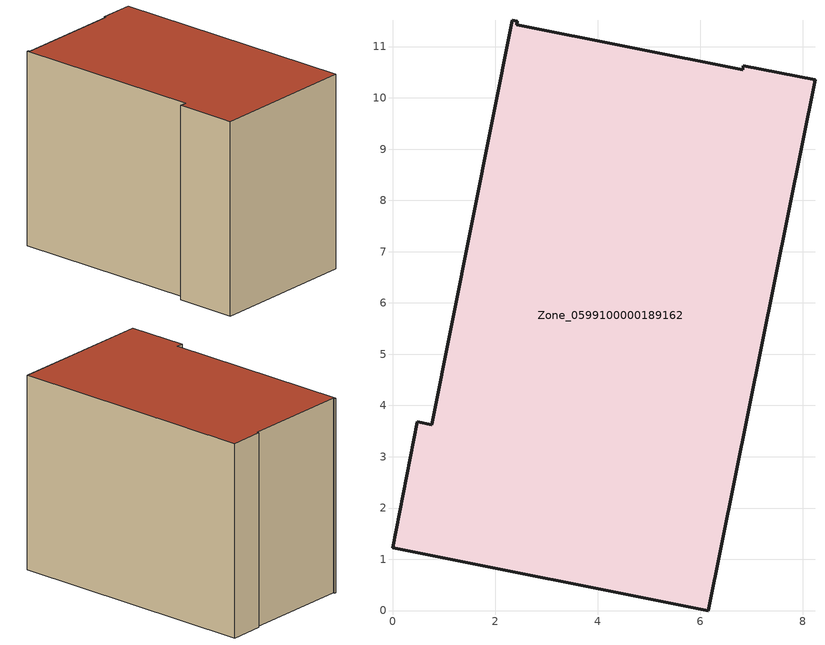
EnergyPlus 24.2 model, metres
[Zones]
Zone_0599100000189162
 floor ground (C_G): 2.34,11.51 2.43,11.49 2.42,11.43 6.83,10.54 6.84,10.62 8.24,10.35 6.16,0 0,1.22 0.48,3.68 0.76,3.62 z0
 wall outside (C_F): 0,1.22 6.16,0 8.24,10.35 6.84,10.62 6.83,10.54 2.42,11.43 2.43,11.49 2.34,11.51 0.76,3.62 0.48,3.68 0,1.22 z0:8.12
 roof outside (C_R): 2.34,11.51 0.76,3.62 0.48,3.68 0,1.22 6.16,0 8.24,10.35 6.84,10.62 6.83,10.54 2.42,11.43 2.43,11.49 z8.12
[BUILDING]
Pand.0599100000189162: North Axis=0; Terrain=City; Loads Convergence Tolerance Value=0.04; Temperature Convergence Tolerance Value=0.4; Solar Distribution=FullExterior; Maximum Number of Warmup Days=25; Minimum Number of Warmup Days=1
[Site:Location]
Rotterdam.The.Hague.AP_ZH_NLD Design_Conditions: Latitude=51.96; Longitude=4.45; Time Zone=1; Elevation=-4.5
[SITE:GROUNDTEMPERATURE:BUILDINGSURFACE]
18, 18, 18, 18, 18, 18, 18, 18, 18, 18, 18, 18
[MATERIAL] Thermal Absorptance=0.9; Solar Absorptance=0.7; Visible Absorptance=0.7
Name | Roughness | Thickness | Conductivity | Density | Specific Heat
G.TI.1975-1991 | MediumSmooth | 0.15 | 0.288461 | 540 | 1210
F.TI.1975-1991 | Rough | 0.3 | 0.230769 | 1920 | 840
R.TI.1975-1991 | MediumRough | 0.2 | 0.153846 | 1500 | 1000
[CONSTRUCTION]
C_G: G.TI.1975-1991
C_F: F.TI.1975-1991
C_R: R.TI.1975-1991
[ZONE]
Zone_0599100000189162: Type=1; Multiplier=1; Ceiling Height=Autocalculate; Volume=Autocalculate; Floor Area=autocalculate; Part of Total Floor Area=Yes
[ZONEINFILTRATION:DESIGNFLOWRATE]
Infil_Zone_0599100000189162: Zone or ZoneList or Space or SpaceList=Zone_0599100000189162; Schedule=AlwaysOn; Design Flow Rate Calculation Method=Flow/Area; Flow Rate per Floor Area=0.003; Constant Term Coefficient=1; Temperature Term Coefficient=0; Velocity Term Coefficient=0; Velocity Squared Term Coefficient=0
[HVACTEMPLATE:ZONE:IDEALLOADSAIRSYSTEM]
Zone_0599100000189162: Maximum Heating Supply Air Temperature=50; Minimum Cooling Supply Air Temperature=13; Maximum Heating Supply Air Humidity Ratio=0.0156; Minimum Cooling Supply Air Humidity Ratio=0.0077; Heating Limit=NoLimit; Cooling Limit=NoLimit; Dehumidification Control Type=ConstantSensibleHeatRatio; Cooling Sensible Heat Ratio=0.7; Dehumidification Setpoint=60; Humidification Control Type=None; Humidification Setpoint=30; Outdoor Air Method=None; Outdoor Air Flow Rate per Person=0.00944; Outdoor Air Flow Rate per Zone Floor Area=0; Outdoor Air Flow Rate per Zone=0; Demand Controlled Ventilation Type=None; Outdoor Air Economizer Type=NoEconomizer; Heat Recovery Type=None; Sensible Heat Recovery Effectiveness=0.7; Latent Heat Recovery Effectiveness=0.65
[ZONECONTROL:THERMOSTAT]
ThermostatControl_Zone_0599100000189162: Zone or ZoneList=Zone_0599100000189162; Control Type Schedule=DualSetpointControlType; Control 1=Thermostat_Zone_0599100000189162; Temperature Difference Between Cutout And Setpoint=0
[THERMOSTATSETPOINT:DUALSETPOINT]
Thermostat_Zone_0599100000189162: Heating Setpoint Temperature Schedule=HeatingSetpoint_Zone_0599100000189162; Cooling Setpoint Temperature Schedule=CoolingSetpoint_Zone_0599100000189162
[SCHEDULE:COMPACT]
HeatingSetpoint_Zone_0599100000189162: Through: 12/31, For: AllDays, Until: 24:00, 21
CoolingSetpoint_Zone_0599100000189162: Through: 12/31, For: AllDays, Until: 24:00, 24
DualSetpointControlType: Through: 12/31, For: AllDays, Until: 24:00, 4
AlwaysOn: Through: 12/31, For: AllDays, Until: 24:00, 1
